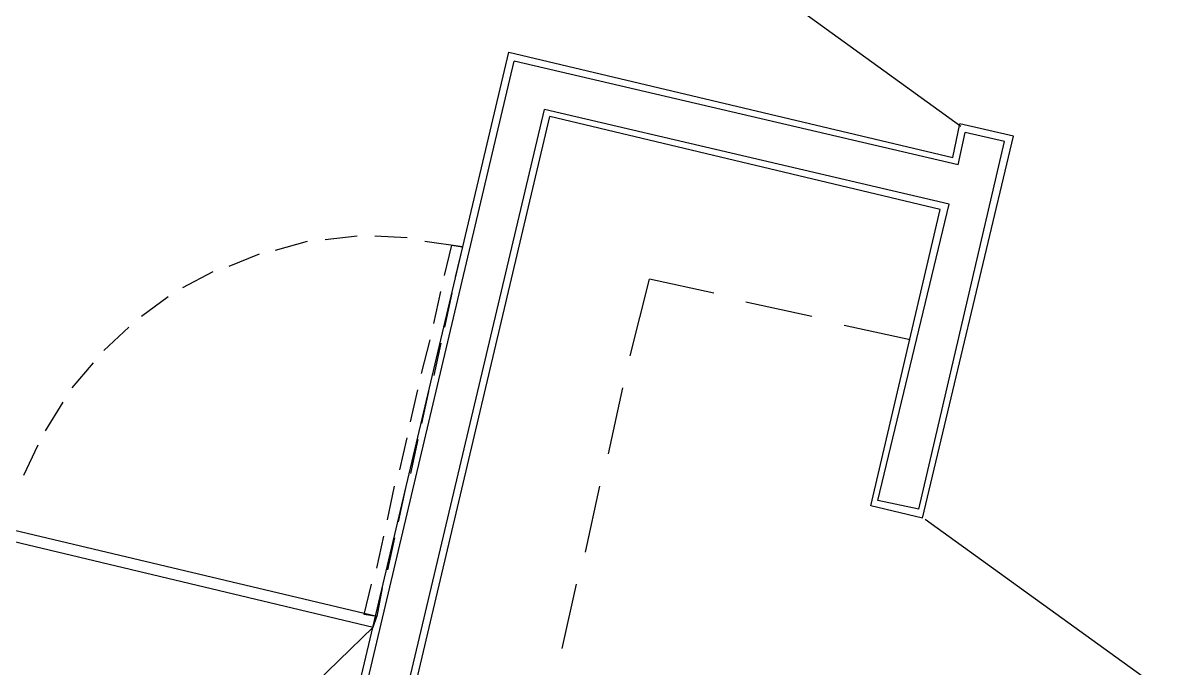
# Model space of a CAD drawing. Header units: feet. Extents: x -84 to 198, y -22 to 181.
# Drawn here: x 100.5 to 109, y 47.14 to 51.96 of the extents above; entities that cross this region are included whole.
import ezdxf

# ---------------------------------------------------------------- set-up
doc = ezdxf.new("R2010")
doc.units = ezdxf.units.FT
doc.layers.add('A-LINEA', color=7, linetype='CONTINUOUS')

msp = doc.modelspace()

# ---------------------------------------------------------------- linework, layer by layer
at = {"layer": 'A-LINEA'}
for p, q in [((105.7558, 52.456), (107.5144, 51.1872)), ((102.08, 43.0578), (104.1333, 51.7378)), ((107.4933, 50.8978), (104.1733, 51.6711)), ((102.3733, 42.7511), (104.4, 51.3111)), ((107.4267, 50.6044), (104.4, 51.3111)), ((102.44, 42.7911), (104.44, 51.2578)), ((107.36, 50.5644), (104.44, 51.2578)), ((107.9067, 51.1111), (107.5067, 51.2044)), ((107.2267, 48.2578), (107.9067, 51.1111)), ((107.4933, 50.8978), (107.5467, 51.1378)), ((107.84, 51.0711), (107.5467, 51.1378)), ((107.2, 48.3244), (107.84, 51.0711)), ((106.8933, 48.3911), (107.4267, 50.6044)), ((106.84, 48.3511), (107.36, 50.5644)), ((103, 50.3644), (102.76, 50.3378)), ((103.3733, 50.3511), (103.1333, 50.3644)), ((102.6267, 50.3244), (102.3867, 50.2578)), ((103.7867, 50.2844), (103.7333, 50.0578)), ((102.2667, 50.2311), (102.04, 50.1378)), ((101.92, 50.0978), (101.6933, 49.9778)), ((105.04, 49.4711), (105.1867, 50.0444)), ((105.6667, 49.9378), (105.1867, 50.0444)), ((103.5733, 49.7111), (103.6267, 49.9511)), ((103.7067, 49.9378), (103.6533, 49.6844)), ((101.5867, 49.9111), (101.3867, 49.7644)), ((106.4, 49.7644), (105.9067, 49.8711)), ((101.2933, 49.6844), (101.1067, 49.5111)), ((107.1333, 49.5911), (106.64, 49.6978)), ((103.48, 49.3378), (103.5467, 49.5911)), ((103.6267, 49.5644), (103.5733, 49.3244)), ((101.0267, 49.4178), (100.8667, 49.2311)), ((103.4, 48.9778), (103.4533, 49.2178)), ((103.5333, 49.2044), (103.48, 48.9644)), ((104.88, 48.7378), (104.9867, 49.2311)), ((100.8, 49.1244), (100.6667, 48.9111)), ((103.32, 48.6178), (103.3733, 48.8578)), ((103.4533, 48.8444), (103.4, 48.5911)), ((100.6133, 48.8044), (100.5067, 48.5778)), ((103.2267, 48.2444), (103.28, 48.4978)), ((104.7067, 48.0044), (104.8133, 48.4978)), ((103.36, 48.4711), (103.3067, 48.2311)), ((107.2, 48.3244), (106.8933, 48.3911)), ((107.2267, 48.2578), (106.84, 48.3511)), ((109.0042, 46.9795), (107.2456, 48.2483)), ((103.1467, 47.8844), (103.2, 48.1244)), ((103.28, 48.1111), (103.2267, 47.8711)), ((104.5333, 47.2844), (104.64, 47.7644)), ((103.0933, 47.4844), (103.0933, 47.4844)), ((103.12, 47.4444), (100.6267, 45.0311))]:
    msp.add_line(p, q, dxfattribs=at)
for points in [[(104.1333, 51.7378), (107.4533, 50.9511), (107.5067, 51.2044)], [(96.3333, 44.3511), (102.12, 42.9911), (104.1733, 51.6711)], [(103.6533, 50.0711), (103.7067, 50.2978), (103.7867, 50.2844), (103.5067, 50.3244)], [(100.3733, 48.0978), (103.12, 47.4444), (103.1467, 47.5244), (100.3867, 48.1778), (100.3733, 48.0978)], [(103.1867, 47.7378), (103.1467, 47.5244), (103.0533, 47.5378), (103.1067, 47.7644)]]:
    msp.add_lwpolyline(points, dxfattribs=at)

doc.saveas('drawing.dxf')
